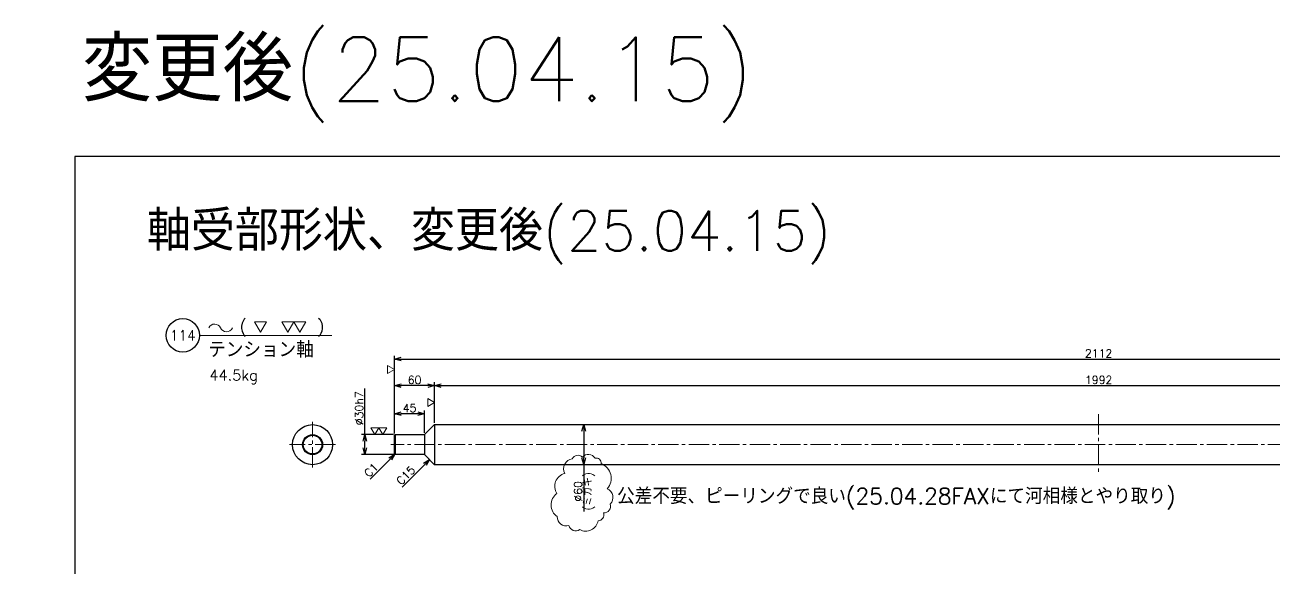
# Model space of a CAD drawing. Header units: millimetres. Extents: x 0 to 7488, y -19 to 4184.
# Drawn here: x 3661 to 5536, y 3369 to 4184 of the extents above; entities that cross this region are included whole.
import ezdxf
from ezdxf import colors
from ezdxf.entities.mleader import LeaderData, LeaderLine
from ezdxf.enums import TextEntityAlignment as Align
from ezdxf.math import Vec2, Vec3

# ---------------------------------------------------------------- set-up
doc = ezdxf.new("R2010")
doc.units = ezdxf.units.MM
doc.header["$LTSCALE"] = 1.6
doc.header["$PDMODE"] = 99
doc.header["$PDSIZE"] = 1
doc.linetypes.add('CENTER2', pattern=[28.575, 19.05, -3.175, 3.175, -3.175])
for name, color, linetype, lineweight in [('01_NORMAL', 7, 'Continuous', 25), ('02_SLIM', 4, 'Continuous', 13), ('05_CENTER', 4, 'CENTER2', 13), ('07_TEXT', 3, 'Continuous', 13), ('08_DIM', 3, 'Continuous', 13)]:
    doc.layers.add(name, color=color, linetype=linetype, lineweight=lineweight)
doc.styles.add('KSS_TXT', font='txt.shx', dxfattribs={"bigfont": 'extfont2.shx'})
doc.styles.get("Standard").update_dxf_attribs({"font": 'txt.shx', "bigfont": 'extfont2.shx'})
doc.dimstyles.new('KSS_DIM', dxfattribs={"dimscale": 4, "dimtxt": 3, "dimasz": 2.5, "dimexe": 1.25, "dimexo": 0.625, "dimtad": 1, "dimdsep": 46, "dimtxsty": 'KSS_TXT', "dimblk": 'OPEN30', "dimcen": 0, "dimazin": 2, "dimtfac": 0.75, "dimtmove": 0, "dimatfit": 3, "dimldrblk": 'OPEN30', "dimfxl": 1.25, "dimtolj": 1, "dimarcsym": 0})

# ---------------------------------------------------------------- blocks, each defined once
blk = doc.blocks.new('_Open30')
at = {"color": 0, "linetype": 'ByBlock', "lineweight": -2}
for p, q in [((-1, 0.27), (0, 0)), ((0, 0), (-1, -0.27)), ((0, 0), (-1, 0))]:
    blk.add_line(p, q, dxfattribs=at)
blk = doc.blocks.new('*D384')
at = {"layer": '08_DIM', "color": 0, "lineweight": -2, "transparency": 16777216}
for p, q in [((4215.1, 3571.6), (4215.1, 3648.6)), ((4265.1, 3643.6), (4225.1, 3643.6)), ((4275.1, 3587.6), (4275.1, 3648.6))]:
    blk.add_line(p, q, dxfattribs=at)
at = {"layer": 'Defpoints', "color": 0, "transparency": 16777216}
for p in [(4215.1, 3643.6), (4275.1, 3585.1), (4215.1, 3569.1)]:
    blk.add_point(p, dxfattribs=at)
at = {"layer": '08_DIM', "color": 0, "lineweight": -2, "transparency": 16777216, "xscale": 10, "yscale": 10, "zscale": 10, "rotation": 180}
blk.add_blockref('_Open30', (4215.1, 3643.6), dxfattribs=at)
at = {"layer": '08_DIM', "color": 0, "lineweight": -2, "transparency": 16777216, "xscale": 10, "yscale": 10, "zscale": 10}
blk.add_blockref('_Open30', (4275.1, 3643.6), dxfattribs=at)
at = {"layer": '08_DIM', "color": 0, "transparency": 16777216, "insert": (4245.1, 3652.1), "char_height": 12, "attachment_point": 5, "style": 'KSS_TXT'}
blk.add_mtext('\\A1;60', dxfattribs=at)
blk = doc.blocks.new('*D385')
at = {"layer": '08_DIM', "color": 0, "lineweight": -2, "transparency": 16777216}
for p, q in [((4215.1, 3571.6), (4215.1, 3688.4)), ((4225.1, 3683.4), (6317.1, 3683.4)), ((6327.1, 3571.6), (6327.1, 3688.4))]:
    blk.add_line(p, q, dxfattribs=at)
at = {"layer": 'Defpoints', "color": 0, "transparency": 16777216}
for p in [(6327.1, 3683.4), (4215.1, 3569.1), (6327.1, 3569.1)]:
    blk.add_point(p, dxfattribs=at)
at = {"layer": '08_DIM', "color": 0, "lineweight": -2, "transparency": 16777216, "xscale": 10, "yscale": 10, "zscale": 10, "rotation": 180}
blk.add_blockref('_Open30', (4215.1, 3683.4), dxfattribs=at)
at = {"layer": '08_DIM', "color": 0, "lineweight": -2, "transparency": 16777216, "xscale": 10, "yscale": 10, "zscale": 10}
blk.add_blockref('_Open30', (6327.1, 3683.4), dxfattribs=at)
at = {"layer": '08_DIM', "color": 0, "transparency": 16777216, "insert": (5271.1, 3691.9), "char_height": 12, "attachment_point": 5, "style": 'KSS_TXT'}
blk.add_mtext('\\A1;2112', dxfattribs=at)
blk = doc.blocks.new('*D386')
at = {"layer": '08_DIM', "color": 0, "lineweight": -2, "transparency": 16777216}
for p, q in [((4170.5, 3570.1), (4170.5, 3639.1)), ((4213.6, 3570.1), (4165.5, 3570.1)), ((4170.5, 3550.1), (4170.5, 3560.1)), ((4213.6, 3540.1), (4165.5, 3540.1))]:
    blk.add_line(p, q, dxfattribs=at)
at = {"layer": 'Defpoints', "color": 0, "transparency": 16777216}
for p in [(4170.5, 3570.1), (4216.1, 3570.1), (4216.1, 3540.1)]:
    blk.add_point(p, dxfattribs=at)
at = {"layer": '08_DIM', "color": 0, "lineweight": -2, "transparency": 16777216, "xscale": 10, "yscale": 10, "zscale": 10}
for p, rotation in [((4170.5, 3570.1), 90), ((4170.5, 3540.1), 270)]:
    blk.add_blockref('_Open30', p, dxfattribs=dict(at, rotation=rotation))
at = {"layer": '08_DIM', "color": 0, "transparency": 16777216, "insert": (4162, 3609.6), "char_height": 12, "attachment_point": 5, "rotation": 90, "style": 'KSS_TXT'}
blk.add_mtext('\\A1;%%C30h7', dxfattribs=at)
blk = doc.blocks.new('*D387')
at = {"layer": '08_DIM', "color": 0, "lineweight": -2, "transparency": 16777216}
for p, q in [((4488.9, 3585.1), (4503.7, 3585.1)), ((4498.7, 3575.1), (4498.7, 3535.1)), ((4488.9, 3525.1), (4503.7, 3525.1)), ((4498.7, 3525.1), (4498.7, 3454.9))]:
    blk.add_line(p, q, dxfattribs=at)
at = {"layer": 'Defpoints', "color": 0, "transparency": 16777216}
for p in [(4486.4, 3585.1), (4486.4, 3525.1), (4498.7, 3525.1)]:
    blk.add_point(p, dxfattribs=at)
at = {"layer": '08_DIM', "color": 0, "lineweight": -2, "transparency": 16777216, "xscale": 10, "yscale": 10, "zscale": 10}
for p, rotation in [((4498.7, 3585.1), 90), ((4498.7, 3525.1), 270)]:
    blk.add_blockref('_Open30', p, dxfattribs=dict(at, rotation=rotation))
at = {"layer": '08_DIM', "color": 0, "transparency": 16777216, "char_height": 12, "attachment_point": 5, "rotation": 90, "style": 'KSS_TXT'}
for s, insert in [('\\A1;(ミガキ)', (4507.2, 3485)), ('\\A1;%%C60', (4490.2, 3485))]:
    blk.add_mtext(s, dxfattribs=dict(at, insert=insert))
blk = doc.blocks.new('*D388')
at = {"layer": '08_DIM', "color": 0, "lineweight": -2, "transparency": 16777216}
blk.add_line((4208.5, 3533.5), (4178.5, 3503.5), dxfattribs=at)
at = {"layer": 'Defpoints', "color": 0, "transparency": 16777216}
for p in [(4215.6, 3540.6), (4170.5, 3495.4), (4170.5, 3495.4)]:
    blk.add_point(p, dxfattribs=at)
at = {"layer": '08_DIM', "color": 0, "lineweight": -2, "transparency": 16777216, "xscale": 10, "yscale": 10, "zscale": 10, "rotation": 44.99999999999959}
blk.add_blockref('_Open30', (4215.6, 3540.6), dxfattribs=at)
at = {"layer": '08_DIM', "color": 0, "transparency": 16777216, "insert": (4179.9, 3516.9), "char_height": 12, "attachment_point": 5, "rotation": 45, "style": 'KSS_TXT'}
blk.add_mtext('\\A1;C1', dxfattribs=at)
blk = doc.blocks.new('p1ba02')
for p, q in [((-1.5, 2.6), (1.5, 2.6)), ((0, 0), (-1.5, 2.6)), ((1.5, 2.6), (0, 0)), ((3, 0), (1.5, 2.6)), ((1.5, 2.6), (4.5, 2.6)), ((4.5, 2.6), (3, 0))]:
    blk.add_line(p, q)
blk = doc.blocks.new('p1ba01')
for p, q in [((0, 0), (-1.5, 2.6)), ((-1.5, 2.6), (1.5, 2.6)), ((1.5, 2.6), (0, 0))]:
    blk.add_line(p, q)
blk = doc.blocks.new('*D389')
at = {"layer": '08_DIM', "color": 0, "lineweight": -2, "transparency": 16777216}
blk.add_line((4260.5, 3525.5), (4226.3, 3491.2), dxfattribs=at)
at = {"layer": 'Defpoints', "color": 0, "transparency": 16777216}
for p in [(4267.6, 3532.6), (4222.5, 3487.4), (4222.5, 3487.4)]:
    blk.add_point(p, dxfattribs=at)
at = {"layer": '08_DIM', "color": 0, "lineweight": -2, "transparency": 16777216, "xscale": 10, "yscale": 10, "zscale": 10, "rotation": 44.99999999999919}
blk.add_blockref('_Open30', (4267.6, 3532.6), dxfattribs=at)
at = {"layer": '08_DIM', "color": 0, "transparency": 16777216, "insert": (4231.9, 3508.9), "char_height": 12, "attachment_point": 5, "rotation": 45, "style": 'KSS_TXT'}
blk.add_mtext('\\A1;C15', dxfattribs=at)
blk = doc.blocks.new('*D390')
at = {"layer": '08_DIM', "color": 0, "lineweight": -2, "transparency": 16777216}
for p, q in [((4275.1, 3587.6), (4275.1, 3648.6)), ((4285.1, 3643.6), (6257.1, 3643.6)), ((6267.1, 3587.6), (6267.1, 3648.6))]:
    blk.add_line(p, q, dxfattribs=at)
at = {"layer": 'Defpoints', "color": 0, "transparency": 16777216}
for p in [(6267.1, 3643.6), (4275.1, 3585.1), (6267.1, 3585.1)]:
    blk.add_point(p, dxfattribs=at)
at = {"layer": '08_DIM', "color": 0, "lineweight": -2, "transparency": 16777216, "xscale": 10, "yscale": 10, "zscale": 10, "rotation": 180}
blk.add_blockref('_Open30', (4275.1, 3643.6), dxfattribs=at)
at = {"layer": '08_DIM', "color": 0, "lineweight": -2, "transparency": 16777216, "xscale": 10, "yscale": 10, "zscale": 10}
blk.add_blockref('_Open30', (6267.1, 3643.6), dxfattribs=at)
at = {"layer": '08_DIM', "color": 0, "transparency": 16777216, "insert": (5271.1, 3652.1), "char_height": 12, "attachment_point": 5, "style": 'KSS_TXT'}
blk.add_mtext('\\A1;1992', dxfattribs=at)
blk = doc.blocks.new('AM_BALLOON1')
at = {"transparency": 16777216}
blk.add_circle((0, 0), 5, dxfattribs=at)
blk.add_attdef('B_NUMBER', text='', height=3, dxfattribs=at).set_placement((0, 0), align=Align.MIDDLE_CENTER)
blk = doc.blocks.new('_OPEN')
at = {"color": 0, "linetype": 'ByBlock'}
for p, q in [((-1, 0.17), (0, 0)), ((0, 0), (-1, -0.17)), ((0, 0), (-1, 0))]:
    blk.add_line(p, q, dxfattribs=at)
blk = doc.blocks.new('p1ba05')
for centre, start, end in [((-2.95, 0.29), 24.2276, 155.5758), ((0, 1.62), 204.2276, 335.5758)]:
    blk.add_arc(centre, 1.62, start, end)
blk = doc.blocks.new('*D395')
at = {"layer": '08_DIM', "color": 0, "lineweight": -2, "transparency": 16777216}
for p, q in [((4215.1, 3571.6), (4215.1, 3606.5)), ((4250.1, 3601.5), (4225.1, 3601.5)), ((4260.1, 3572.6), (4260.1, 3606.5))]:
    blk.add_line(p, q, dxfattribs=at)
at = {"layer": 'Defpoints', "color": 0, "transparency": 16777216}
for p in [(4215.1, 3601.5), (4215.1, 3569.1), (4260.1, 3570.1)]:
    blk.add_point(p, dxfattribs=at)
at = {"layer": '08_DIM', "color": 0, "lineweight": -2, "transparency": 16777216, "xscale": 10, "yscale": 10, "zscale": 10, "rotation": 180}
blk.add_blockref('_Open30', (4215.1, 3601.5), dxfattribs=at)
at = {"layer": '08_DIM', "color": 0, "lineweight": -2, "transparency": 16777216, "xscale": 10, "yscale": 10, "zscale": 10}
blk.add_blockref('_Open30', (4260.1, 3601.5), dxfattribs=at)
at = {"layer": '08_DIM', "color": 0, "transparency": 16777216, "insert": (4237.6, 3610), "char_height": 12, "attachment_point": 5, "style": 'KSS_TXT'}
blk.add_mtext('\\A1;45', dxfattribs=at)

msp = doc.modelspace()

# ---------------------------------------------------------------- linework, layer by layer
at = {"color": 0}
for p, q in [((4275.119, 3585.053), (4260.119, 3570.053)), ((4275.119, 3585.053), (4275.119, 3525.053)), ((4215.119, 3569.053), (4216.119, 3570.053)), ((4215.119, 3541.053), (4215.119, 3569.053)), ((4216.119, 3570.053), (4260.119, 3570.053)), ((4260.119, 3570.053), (4260.119, 3540.053)), ((4216.119, 3540.053), (4215.119, 3541.053)), ((4260.119, 3540.053), (4216.119, 3540.053)), ((4260.119, 3540.053), (4275.119, 3525.053))]:
    msp.add_line(p, q, dxfattribs=at)
msp.add_line((4216.119, 3570.053), (4216.119, 3540.053))
for points in [[(4275.119, 3585.053), (6267.119, 3585.053)], [(6267.119, 3525.053), (4275.119, 3525.053)]]:
    msp.add_lwpolyline(points, dxfattribs=at)
for radius in [30, 14]:
    msp.add_circle((4092.071, 3555.053), radius, dxfattribs=at)
at = {"layer": '01_NORMAL'}
msp.add_circle((4092.071, 3555.053), 15, dxfattribs=at)
at = {"layer": '02_SLIM', "color": 1}
msp.add_lwpolyline([(4534.074, 3488.911, -0.52056705), (4538.666, 3465.965, -0.52056705), (4528.463, 3452.707, -0.52056705), (4520.301, 3440.979, -0.52056705), (4492.754, 3427.721, -0.52056705), (4476.43, 3433.84, -0.52056705), (4459.085, 3447.098, -0.52056705), (4458.575, 3481.772, -0.52056705), (4470.308, 3511.857, -0.52056705), (4481.531, 3533.783, -0.52056705), (4496.835, 3536.332, -0.52056705), (4515.71, 3534.803, -0.52056705), (4524.892, 3526.644, -0.52056705)], format="xyb", close=True, dxfattribs=at)
at = {"layer": '05_CENTER'}
for p, q in [((5271.119, 3600.733), (5271.119, 3509.372)), ((4092.071, 3520.588), (4092.071, 3589.517)), ((4126.536, 3555.053), (4057.607, 3555.053)), ((6332.658, 3555.053), (4209.581, 3555.053))]:
    msp.add_line(p, q, dxfattribs=at)
at = {"layer": '08_DIM'}
msp.add_line((3922.482, 3718.929), (4121.116, 3718.929), dxfattribs=at)
at = {"layer": 'Defpoints'}
msp.add_lwpolyline([(3735.637, 2238.127), (6704.223, 2238.127), (6704.223, 3987.002), (3735.637, 3987.002)], close=True, dxfattribs=at)

# ---------------------------------------------------------------- block references
at = {"layer": '08_DIM'}
for name, p, xscale, yscale, zscale in [('p1ba05', (3962.962, 3724.399), 6, 6, 6), ('p1ba01', (4014.166, 3723.698), 6, 6, 6), ('p1ba02', (4055.055, 3723.676), 6, 6, 6), ('p1ba02', (4185.519, 3570.053), 4, 4, 4)]:
    msp.add_blockref(name, p, dxfattribs=dict(at, xscale=xscale, yscale=yscale, zscale=zscale))
at = {"layer": '08_DIM', "xscale": 4, "yscale": 4, "zscale": 4, "rotation": 90}
for p in [(4215.119, 3667.789), (4275.119, 3618.097)]:
    msp.add_blockref('p1ba01', p, dxfattribs=at)

# ---------------------------------------------------------------- texts
at = {"layer": '07_TEXT', "style": 'KSS_TXT'}
msp.add_text('(      )', height=18, dxfattribs=at).set_placement((3982.507, 3723.246))
at = {"layer": '07_TEXT', "ltscale": 2, "attachment_point": 1}
for s, width, heights, insert, char_height in [('変更後(25.04.15)', 1295.46039, [131.644], (3745.904, 4165.941), 96), ('軸受部形状、変更後(25.04.15)', 1136.67014, [131.644], (3843.592, 3905.815), 60), ('テンション軸', 175.28957, [21.316], (3935.508, 3709.608), 24), ('公差不要、ピーリングで良い(25.04.28FAXにて河相様とやり取り)', 1136.67014, [131.644], (4548.85, 3489.92), 24)]:
    msp.add_mtext_dynamic_manual_height_columns(s, width=width, gutter_width=15, heights=heights, dxfattribs=dict(at, insert=insert, char_height=char_height))
at = {"layer": '08_DIM', "color": 6, "style": 'KSS_TXT'}
msp.add_text('44.5kg', height=16, dxfattribs=at).set_placement((3937.313, 3651.281))

# ---------------------------------------------------------------- dimensions: what is measured, and where the dimension line sits
at = {"layer": '08_DIM'}
for base, p1, p2, picture, middle in [((6327.119, 3683.371), (4215.119, 3569.053), (6327.119, 3569.053), '*D385', (5271.119, 3691.871)), ((4215.119, 3643.641), (4275.119, 3585.053), (4215.119, 3569.053), '*D384', (4245.119, 3652.141)), ((6267.119, 3643.641), (4275.119, 3585.053), (6267.119, 3585.053), '*D390', (5271.119, 3652.141)), ((4215.119, 3601.498), (4260.119, 3570.053), (4215.119, 3569.053), '*D395', (4237.619, 3609.998))]:
    dim = msp.add_linear_dim(base=base, p1=p1, p2=p2, dimstyle='KSS_DIM', override={"dimarcsym": 1}, dxfattribs=at)
    dim.commit()
    dim.dimension.update_dxf_attribs({"geometry": picture, "text_midpoint": middle})
for base, p1, p2, text, override, picture, middle in [((4170.497, 3570.053), (4216.119, 3540.053), (4216.119, 3570.053), '%%C<>h7', {"dimscale": 4, "dimarcsym": 1}, '*D386', (4161.997, 3609.553)), ((4498.653, 3525.053), (4486.449, 3585.053), (4486.449, 3525.053), '%%C<>', {"dimscale": 4, "dimpost": '\\X(ミガキ)', "dimarcsym": 1}, '*D387', (4498.653, 3484.953))]:
    dim = msp.add_linear_dim(base=base, p1=p1, p2=p2, angle=90, text=text, dimstyle='KSS_DIM', override=override, dxfattribs=at)
    dim.commit()
    dim.dimension.update_dxf_attribs({"geometry": picture, "text_midpoint": middle})
for base, p1, p2, text, picture, middle in [((4170.478, 3495.411), (4215.619, 3540.553), (4170.478, 3495.411), 'C1', '*D388', (4185.949, 3510.882)), ((4222.478, 3487.411), (4267.619, 3532.553), (4222.478, 3487.411), 'C15', '*D389', (4237.949, 3502.882))]:
    dim = msp.add_linear_dim(base=base, p1=p1, p2=p2, angle=225, text=text, dimstyle='KSS_DIM', override={"dimse1": 1, "dimse2": 1, "dimsd2": 1, "dimarcsym": 1}, dxfattribs=at)
    dim.commit()
    dim.dimension.update_dxf_attribs({"geometry": picture, "text_midpoint": middle, "dimtype": 161})

# ---------------------------------------------------------------- leaders
ml = msp.add_multileader_block('Standard', dxfattribs=at)
ml.set_content('AM_BALLOON1', color=256, scale=5)
ml.set_attribute('B_NUMBER', '114', width=0)
ml.set_leader_properties(color=256, linetype='ByLayer', lineweight=-1)
ml.set_arrow_properties(name='OPEN')
ml.build(insert=Vec2(0, 0))
ml.multileader.update_dxf_attribs({"leader_type": 0, "has_dogleg": 0, "text_right_attachment_type": 6, "dogleg_length": 0, "arrow_head_size": 10, "scale": 2.5, "block_connection_type": 1})
ctx = ml.context
ctx.base_point, ctx.scale, ctx.char_height, ctx.arrow_head_size, ctx.landing_gap_size, ctx.plane_origin = Vec3(3897.447, 3718.961), 2.5, 20, 10, 10, Vec3(3897.447, 3718.961)
ctx.right_attachment, ctx.attachment_type = 6, 1
notes = []
notes.append((ctx, [(0, (0, 0, 0), (0, 0), (1, 0), 1, [])]))
ctx.block.insert = Vec3(3897.447, 3718.961)
for ctx, leaders in notes:
    for number, flags, end, landing, length, lines in leaders:
        leader = LeaderData()
        leader.index, (leader.has_last_leader_line, leader.has_dogleg_vector, leader.attachment_direction) = number, flags
        leader.last_leader_point, leader.dogleg_vector, leader.dogleg_length = Vec3(end), Vec3(landing), length
        for number, points, colour, breaks in lines:
            line = LeaderLine()
            line.index, line.vertices, line.color, line.breaks = number, Vec3.list(points), colors.encode_raw_color(colour), breaks
            leader.lines.append(line)
        ctx.leaders.append(leader)

doc.saveas('drawing.dxf')
